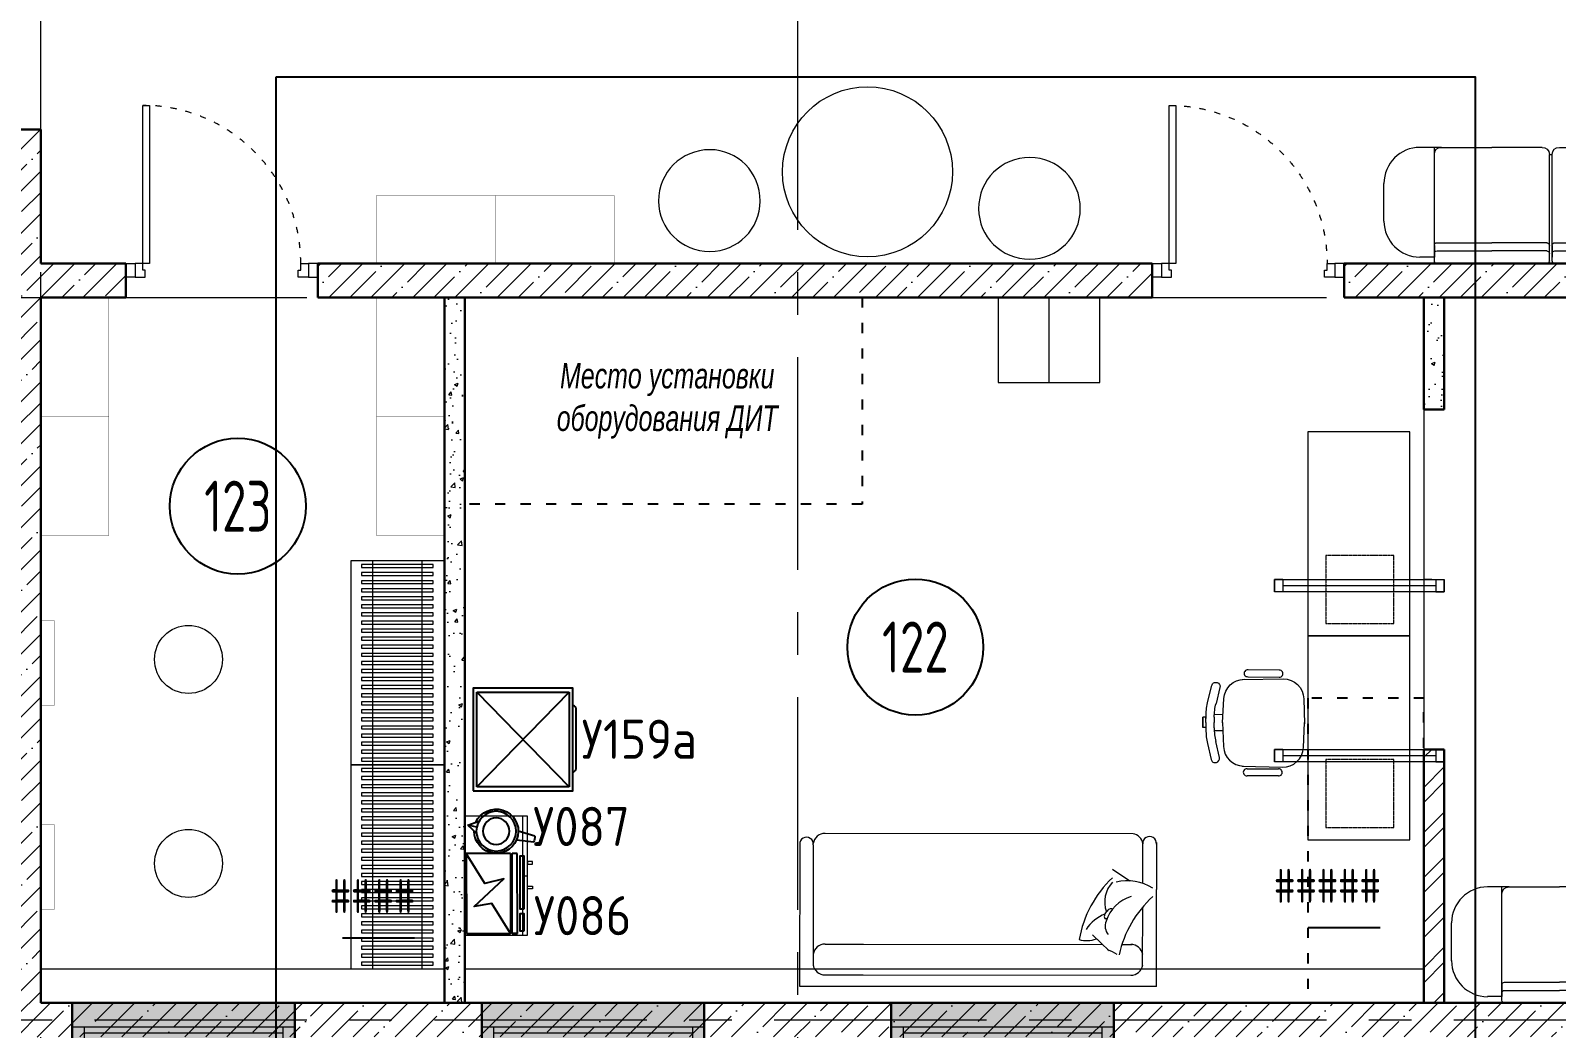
# Model space of a CAD drawing. Header units: millimetres. Extents: x -13407 to 8063098, y -2635 to 109271.
# Drawn here: x 21059 to 30040, y 11490 to 17360 of the extents above; entities that cross this region are included whole.
import ezdxf
from ezdxf.enums import TextEntityAlignment as Align

# ---------------------------------------------------------------- set-up
doc = ezdxf.new("R2010")
doc.units = ezdxf.units.MM
for name, pattern in [('ACAD_ISO03W100', [30, 12, -18]), ('CENTER', [2, 1.25, -0.25, 0.25, -0.25]), ('HIDDEN', [6, 4, -2])]:
    doc.linetypes.add(name, pattern=pattern)
doc.layers.get('Defpoints').update_dxf_attribs({"color": 6})
for name, color, linetype, lineweight in [('АР_Витраж', 4, 'Continuous', 15), ('АР_Двери', 5, 'Continuous', 18), ('АР_Маркер экспликации', 239, 'Continuous', 13), ('АР_Номер помещения', 1, 'Continuous', 25), ('АР_Окна БЛОК', 250, 'Continuous', 13), ('АР_Оси', 193, 'Continuous', 9), ('АР_Перегородки газоблок', 165, 'Continuous', 30), ('АР_Перегородки газоблок_Штрих', 165, 'Continuous', 5), ('АР_Перегородки_кирпич_Штрих', 244, 'Continuous', 5), ('АР_Подоконники', 163, 'Continuous', 9), ('АР_Помещения_площадь', 19, 'Continuous', 9), ('АР_Сущ Несущая стена', 202, 'Continuous', 30), ('АР_тонкая линия', 250, 'Continuous', 0), ('АР_Штриховка монолит', 250, 'Continuous', 9), ('ТХ_мебель передв', 250, 'Continuous', 13), ('ТХ_ОСНОВНОЙ', 103, 'Continuous', 25)]:
    doc.layers.add(name, color=color, linetype=linetype, lineweight=lineweight)
doc.layers.add('ТХ_обор_бытовое', color=14, linetype='Continuous')
doc.layers.add('ТХ_привязка ТХ', color=7, linetype='Continuous', true_color=0x163d5c)
doc.layers.get('АР_Маркер экспликации').off()
doc.styles.add('ISOCPEUR', font='isocpeur.ttf', dxfattribs={"width": 0.7})
doc.styles.add('ISOCPEUR_1', font='isocpeur.ttf', dxfattribs={"width": 0.9, "height": 250})
doc.styles.get("Standard").update_dxf_attribs({"font": 'arial.ttf'})
doc.styles.add('Standart Arial', font='arial.ttf', dxfattribs={"width": 0.7, "height": 250})
pattern_1 = [(50, (211803.85, -55205.68), (215.17805, -18.82564), [22.5, -247.5]), (355, (211803.85, -55205.68), (-41.6254, 225.65764), [18, -198]), (100.45144, (211821.79, -55207.25), (173.55265, 206.832), [19.12206, -210.34263]), (46.1842, (211803.85, -55145.68), (320.1724, -49.6558), [33.75, -371.25]), (96.63564, (211830.53, -55149.82), (280.3986, 292.2356), [28.6831, -315.51413]), (351.18416, (211803.85, -55145.68), (280.3986, 292.2356), [27, -297]), (21, (211833.85, -55160.68), (179.07212, -120.78567), [22.5, -247.5]), (326, (211833.85, -55160.68), (72.9946, 217.54501), [18, -198]), (71.45144, (211848.78, -55170.75), (252.06671, 96.75935), [19.12206, -210.34263]), (37.5, (211803.85, -55205.68), (3.647957, 99.868156), [0, -195.6, 0, -201, 0, -198.75]), (7.5, (211803.85, -55205.68), (78.92086, 118.323514), [0, -114.6, 0, -191.1, 0, -75.75]), (327.5, (211736.95, -55205.68), (160.14673, -6.76646), [0, -75, 0, -234, 0, -310.5]), (317.5, (211706.95, -55205.68), (174.95585, 30.03149), [0, -97.5, 0, -155.4, 0, -220.5])]

# ---------------------------------------------------------------- blocks, each defined once
blk = doc.blocks.new('*U342')
at = {"color": 253}
for points in [[(-55, -80), (-55, 0), (-115, 0), (-115, -40), (-100, -40), (-100, -80), (-55, -80)], [(0, 0), (0, -80), (-55, -80), (-55, 0), (0, 0)], [(-1130, 0), (-1130, -80), (-1075, -80), (-1075, 0), (-1130, 0)], [(-1075, -80), (-1075, 0), (-1015, 0), (-1015, -40), (-1030, -40), (-1030, -80), (-1075, -80)]]:
    blk.add_lwpolyline(points, dxfattribs=at)
blk.add_lwpolyline([(-100, -80), (-100, -1010), (-140, -1010), (-140, -80)], close=True, dxfattribs=at)
at = {"color": 253, "linetype": 'ACAD_ISO03W100', "ltscale": 3}
blk.add_arc((-100, -80), 930, 180, 270, dxfattribs=at)
blk = doc.blocks.new('*U343')
at = {"color": 253}
for points in [[(0, 0), (0, -80), (55, -80), (55, 0), (0, 0)], [(55, -80), (55, 0), (115, 0), (115, -40), (100, -40), (100, -80), (55, -80)], [(1075, -80), (1075, 0), (1015, 0), (1015, -40), (1030, -40), (1030, -80), (1075, -80)], [(1130, 0), (1130, -80), (1075, -80), (1075, 0), (1130, 0)]]:
    blk.add_lwpolyline(points, dxfattribs=at)
blk.add_lwpolyline([(100, -80), (100, -1010), (140, -1010), (140, -80)], close=True, dxfattribs=at)
at = {"color": 253, "linetype": 'ACAD_ISO03W100', "ltscale": 3}
blk.add_arc((100, -80), 930, 270, 0, dxfattribs=at)
blk = doc.blocks.new('*U375')
at = {"color": 253, "linetype": 'ByBlock'}
for p, q in [((0, 0), (0, -74)), ((50, 0), (0, 0)), ((0, -74), (0, 0)), ((1000, 0), (0, 0)), ((50, -74), (0, -74)), ((0, -74), (1000, -74)), ((50, 0), (50, -74)), ((950, 0), (50, 0)), ((50, -37), (950, -37)), ((50, -74), (950, -74)), ((950, 0), (1000, 0)), ((950, 0), (950, -74)), ((950, -74), (1000, -74)), ((1000, 0), (1000, -74)), ((1000, -74), (1000, 0))]:
    blk.add_line(p, q, dxfattribs=at)
blk = doc.blocks.new('*U376')
at = {"color": 253, "linetype": 'ByBlock'}
for p, q in [((0, 0), (0, -74)), ((50, 0), (0, 0)), ((0, -74), (0, 0)), ((1000, 0), (0, 0)), ((50, -74), (0, -74)), ((0, -74), (1000, -74)), ((50, 0), (50, -74)), ((950, 0), (50, 0)), ((50, -37), (950, -37)), ((50, -74), (950, -74)), ((950, 0), (1000, 0)), ((950, 0), (950, -74)), ((950, -74), (1000, -74)), ((1000, 0), (1000, -74)), ((1000, -74), (1000, 0))]:
    blk.add_line(p, q, dxfattribs=at)
blk = doc.blocks.new('*U409')
h = blk.add_hatch(color=253)
h.dxf.hatch_style = 1
h.paths.add_polyline_path([(-1310, -140), (0, -140), (0, 220), (-1310, 220)])
at = {"color": 253, "lineweight": 30}
for p, q in [((-1310, -140), (-1310, 220)), ((0, -140), (0, 220))]:
    blk.add_line(p, q, dxfattribs=at)
at = {"color": 253}
for p, q in [((0, 220), (-1310, 220)), ((-1310, 70), (0, 70)), ((-1310, 0), (0, 0)), ((-1240, 0), (-1240, 70)), ((-1240, 35), (-70, 35)), ((-70, 0), (-70, 70)), ((-1310, -140), (0, -140)), ((-1310, -140), (-1310, -140)), ((-1310, -140), (-1310, -140)), ((0, -140), (0, -140)), ((0, -140), (0, -140))]:
    blk.add_line(p, q, dxfattribs=at)
blk = doc.blocks.new('*U410')
h = blk.add_hatch(color=253)
h.dxf.hatch_style = 1
h.paths.add_polyline_path([(-1310, -140), (0, -140), (0, 220), (-1310, 220)])
at = {"color": 253, "lineweight": 30}
for p, q in [((-1310, -140), (-1310, 220)), ((0, -140), (0, 220))]:
    blk.add_line(p, q, dxfattribs=at)
at = {"color": 253}
for p, q in [((0, 220), (-1310, 220)), ((-1310, 70), (0, 70)), ((-1310, 0), (0, 0)), ((-1240, 0), (-1240, 70)), ((-1240, 35), (-70, 35)), ((-70, 0), (-70, 70)), ((-1310, -140), (0, -140)), ((-1310, -140), (-1310, -140)), ((-1310, -140), (-1310, -140)), ((0, -140), (0, -140)), ((0, -140), (0, -140))]:
    blk.add_line(p, q, dxfattribs=at)
blk = doc.blocks.new('*U411')
h = blk.add_hatch(color=253)
h.dxf.hatch_style = 1
h.paths.add_polyline_path([(-1310, -140), (0, -140), (0, 220), (-1310, 220)])
at = {"color": 253, "lineweight": 30}
for p, q in [((-1310, -140), (-1310, 220)), ((0, -140), (0, 220))]:
    blk.add_line(p, q, dxfattribs=at)
at = {"color": 253}
for p, q in [((0, 220), (-1310, 220)), ((-1310, 70), (0, 70)), ((-1310, 0), (0, 0)), ((-1240, 0), (-1240, 70)), ((-1240, 35), (-70, 35)), ((-70, 0), (-70, 70)), ((-1310, -140), (0, -140)), ((-1310, -140), (-1310, -140)), ((-1310, -140), (-1310, -140)), ((0, -140), (0, -140)), ((0, -140), (0, -140))]:
    blk.add_line(p, q, dxfattribs=at)
blk = doc.blocks.new('*U578')
at = {"layer": 'Defpoints', "color": 253}
blk.add_line((-18304.7, -3843.2), (-18727.1, -3843.2), dxfattribs=at)
at = {"layer": 'АР_Номер помещения', "color": 253}
blk.add_circle((-19343.6, -1303), 400, dxfattribs=at)
at = {"layer": 'Defpoints', "color": 253, "style": 'ISOCPEUR', "width": 0.7, "flags": 1}
blk.add_attdef('КАТЕГОРИЯ', (-499.2, -2092.2), '', height=250, dxfattribs=at)
at = {"layer": 'Defpoints', "color": 253, "style": 'ISOCPEUR', "width": 0.7}
blk.add_attdef('ПЛОЩАДЬ_ПОМЕЩЕНИЯ', text='', height=200, dxfattribs=at).set_placement((-18299.8, -3596.7), align=Align.MIDDLE_RIGHT)
at = {"layer": 'АР_Номер помещения', "color": 253, "style": 'ISOCPEUR', "width": 0.7}
blk.add_attdef('НОМЕР_ПОМЕЩЕНИЯ', text='', height=300, dxfattribs=at).set_placement((-19343.6, -1303), align=Align.MIDDLE_CENTER)
at = {"layer": 'АР_Помещения_площадь', "color": 253, "lineweight": 30, "width": 0.7, "flags": 104}
blk.add_attdef('ИМЯ_ПОМЕЩЕНИЯ', text='', height=100, dxfattribs=at).set_placement((157.6, 1217.1), align=Align.MIDDLE_CENTER)
blk = doc.blocks.new('*U579')
at = {"layer": 'Defpoints', "color": 253}
blk.add_line((-15099.2, -3783.2), (-15521.6, -3783.2), dxfattribs=at)
at = {"layer": 'АР_Номер помещения', "color": 253}
blk.add_circle((-17833.9, -2131.6), 400, dxfattribs=at)
at = {"layer": 'Defpoints', "color": 253, "style": 'ISOCPEUR', "width": 0.7, "flags": 1}
blk.add_attdef('КАТЕГОРИЯ', (-499.2, -2092.2), '', height=250, dxfattribs=at)
at = {"layer": 'Defpoints', "color": 253, "style": 'ISOCPEUR', "width": 0.7}
blk.add_attdef('ПЛОЩАДЬ_ПОМЕЩЕНИЯ', text='', height=200, dxfattribs=at).set_placement((-15094.3, -3536.7), align=Align.MIDDLE_RIGHT)
at = {"layer": 'АР_Номер помещения', "color": 253, "style": 'ISOCPEUR', "width": 0.7}
blk.add_attdef('НОМЕР_ПОМЕЩЕНИЯ', text='', height=300, dxfattribs=at).set_placement((-17833.9, -2131.6), align=Align.MIDDLE_CENTER)
at = {"layer": 'АР_Помещения_площадь', "color": 253, "lineweight": 30, "width": 0.7, "flags": 104}
blk.add_attdef('ИМЯ_ПОМЕЩЕНИЯ', text='', height=100, dxfattribs=at).set_placement((157.6, 1217.1), align=Align.MIDDLE_CENTER)
blk = doc.blocks.new('диван вход')
at = {"color": 253}
for points in [[(-391.8, 982.1), (-169.4, 982.1)], [(-603.5, 685.6), (-603.5, 770.3)], [(42.4, 643.2), (42.4, 770.3)], [(-640.6, 346.8), (-640.6, 669.7)], [(-624.7, 685.6), (0, 685.6)], [(-624.7, 685.6), (-582.4, 685.6)], [(-534.7, 685.6), (-603.5, 685.6)], [(-582.4, 685.6), (42.3, 685.6)], [(-566.5, 669.7), (-566.5, 346.8)], [(-518.8, 669.7), (-518.8, 346.8)], [(42.4, 643.2), (42.4, 346.8)], [(-640.6, 346.8), (-640.6, 23.8)], [(-566.5, 23.8), (-566.5, 346.8)], [(-518.8, 23.8), (-518.8, 346.8)], [(42.4, 50.3), (42.4, 346.8)], [(-624.7, 7.9), (-582.4, 7.9)], [(-624.7, 7.9), (0, 7.9)], [(0, 7.9), (0, -7.9)], [(-640.6, -346.8), (-640.6, -23.8)], [(-624.7, -7.9), (-582.4, -7.9)], [(-624.7, -7.9), (0, -7.9)], [(-534.7, -7.9), (-603.5, -7.9)], [(-566.5, -23.8), (-566.5, -346.8)], [(-518.8, -23.8), (-518.8, -346.8)], [(42.4, -50.3), (42.4, -346.8)], [(-640.6, -346.8), (-640.6, -669.7)], [(-566.5, -669.7), (-566.5, -346.8)], [(-518.8, -669.7), (-518.8, -346.8)], [(42.4, -643.2), (42.4, -346.8)], [(-624.7, -685.6), (0, -685.6)], [(-624.7, -685.6), (-582.4, -685.6)], [(-534.7, -685.6), (-603.5, -685.6)], [(-603.5, -685.6), (-603.5, -770.3)], [(-582.4, -685.6), (42.3, -685.6)], [(42.4, -643.2), (42.4, -770.3)], [(-391.8, -982.1), (-169.4, -982.1)]]:
    blk.add_lwpolyline(points, dxfattribs=at)
for centre, start, end in [((-391.2, 769.7), 90.15502, 179.8458), ((-170, 769.7), 0.1542, 89.84498), ((-391.2, -769.7), 180.15452, 269.84631), ((-170, -769.7), 270.15369, 359.84548)]:
    blk.add_arc(centre, 212.4, start, end, dxfattribs=at)
for points in [[(-640.6, 669.7), (-640.6, 680.3), (-635.3, 685.6), (-624.7, 685.6)], [(-582.4, 685.6), (-571.8, 685.6), (-566.5, 680.3), (-566.5, 669.7)], [(-534.7, 685.6), (-524.1, 685.6), (-518.8, 680.3), (-518.8, 669.7)], [(0, 685.6), (26.5, 685.6), (42.4, 669.7), (42.4, 643.2)], [(-624.7, 7.9), (-635.3, 7.9), (-640.6, 18.5), (-640.6, 23.8)], [(-566.5, 23.8), (-566.5, 18.5), (-571.8, 7.9), (-582.4, 7.9)], [(-518.8, 23.8), (-518.8, 18.5), (-524.1, 7.9), (-534.7, 7.9)], [(42.4, 50.3), (42.4, 29.1), (26.5, 7.9), (0, 7.9)], [(-640.6, -23.8), (-640.6, -13.2), (-635.3, -7.9), (-624.7, -7.9)], [(-582.4, -7.9), (-571.8, -7.9), (-566.5, -13.2), (-566.5, -23.8)], [(-534.7, -7.9), (-524.1, -7.9), (-518.8, -13.2), (-518.8, -23.8)], [(0, -7.9), (26.5, -7.9), (42.4, -23.8), (42.4, -50.3)], [(-624.7, -685.6), (-635.3, -685.6), (-640.6, -680.3), (-640.6, -669.7)], [(-566.5, -669.7), (-566.5, -680.3), (-571.8, -685.6), (-582.4, -685.6)], [(-518.8, -669.7), (-518.8, -680.3), (-524.1, -685.6), (-534.7, -685.6)], [(42.4, -643.2), (42.4, -669.7), (26.5, -685.6), (0, -685.6)]]:
    blk.add_open_spline(points, degree=3, dxfattribs=at)
blk = doc.blocks.new('100')
at = {"color": 253, "ltscale": 100}
for p, q in [((67.2, 609.1), (67.2, -590.9)), ((357.6, 609.1), (357.6, -590.9)), ((487.2, -590.9), (-62.8, -590.9))]:
    blk.add_line(p, q, dxfattribs=at)
for points in [[(-62.8, 609.1), (487.2, 609.1), (487.2, -590.9), (-62.8, -590.9)], [(0, 587.5), (422.3, 587.5), (422.3, 570), (0, 570)], [(0, 540), (422.3, 540), (422.3, 522.5), (0, 522.5)], [(0, 492.5), (422.3, 492.5), (422.3, 475), (0, 475)], [(0, 445), (422.3, 445), (422.3, 427.5), (0, 427.5)], [(0, 397.5), (422.3, 397.5), (422.3, 380), (0, 380)], [(0, 350), (422.3, 350), (422.3, 332.5), (0, 332.5)], [(0, 302.5), (422.3, 302.5), (422.3, 285), (0, 285)], [(0, 255), (422.3, 255), (422.3, 237.5), (0, 237.5)], [(0, 207.5), (422.3, 207.5), (422.3, 190), (0, 190)], [(0, 160), (422.3, 160), (422.3, 142.5), (0, 142.5)], [(0, 112.5), (422.3, 112.5), (422.3, 95), (0, 95)], [(0, 65), (422.3, 65), (422.3, 47.5), (0, 47.5)], [(0, 17.5), (422.3, 17.5), (422.3, 0), (0, 0)], [(0, -30), (422.3, -30), (422.3, -47.5), (0, -47.5)], [(0, -77.5), (422.3, -77.5), (422.3, -95), (0, -95)], [(0, -125), (422.3, -125), (422.3, -142.5), (0, -142.5)], [(0, -172.5), (422.3, -172.5), (422.3, -190), (0, -190)], [(0, -220), (422.3, -220), (422.3, -237.5), (0, -237.5)], [(0, -267.5), (422.3, -267.5), (422.3, -285), (0, -285)], [(0, -315), (422.3, -315), (422.3, -332.5), (0, -332.5)], [(0, -362.5), (422.3, -362.5), (422.3, -380), (0, -380)], [(0, -410), (422.3, -410), (422.3, -427.5), (0, -427.5)], [(0, -457.5), (422.3, -457.5), (422.3, -475), (0, -475)], [(0, -505), (422.3, -505), (422.3, -522.5), (0, -522.5)], [(0, -552.5), (422.3, -552.5), (422.3, -570), (0, -570)]]:
    blk.add_lwpolyline(points, close=True, dxfattribs=at)
blk = doc.blocks.new('У098')
at = {"layer": 'ТХ_мебель передв', "color": 253, "const_width": 2, "elevation": -0.6}
blk.add_lwpolyline([(-190279.1, 63249.3), (-190200, 63249.3), (-190200, 63749.3), (-190279.1, 63749.3)], close=True, dxfattribs=at)
blk = doc.blocks.new('У101')
at = {"layer": 'ТХ_мебель передв', "color": 253, "const_width": 2}
blk.add_lwpolyline([(341447.9, -227857.8), (342147.9, -227857.8), (342147.9, -228257.8), (341447.9, -228257.8)], close=True, dxfattribs=at)
blk = doc.blocks.new('тумба с распашными дв 700х370')
at = {"color": 253, "extrusion": (-6.19742e-05, 0.000470712, 1)}
blk.add_line((8355.9, 20084.4, -0.6), (8355.8, 19384.4, -0.7), dxfattribs=at)
at = {"color": 253}
blk.add_line((8355.8, 19735.4, -0.7), (8327.9, 19734.4, -0.7), dxfattribs=at)
blk.add_lwpolyline([(8327.9, 19384.4), (8697.9, 19384.4), (8697.9, 20084.4), (8327.9, 20084.4)], close=True, dxfattribs=at)
at = {"color": 253, "extrusion": (-6.19742e-05, 0.000470712, 1), "elevation": 8.6}
for points in [[(8327.9, 19812.2), (8327.9, 19795.6), (8299.7, 19795.6), (8299.7, 19812.2)], [(8327.9, 19650.1), (8327.9, 19666.6), (8299.7, 19666.6), (8299.7, 19650.1)]]:
    blk.add_lwpolyline(points, close=True, dxfattribs=at)
blk = doc.blocks.new('чайник')
at = {"color": 253, "ltscale": 20}
for p, q in [((-52.8, 223.9), (-45.3, 121.9)), ((-17.1, 229.4), (6.5, 129.8)), ((25.9, -168), (-18.6, -115.5)), ((17.8, -115.6), (25.9, -168)), ((25.9, -168), (52.5, -104.5))]:
    blk.add_line(p, q, dxfattribs=at)
for radius in [117, 78]:
    blk.add_circle((0, 0), radius, dxfattribs=at)
for radius, start, end in [(230, 94.25874, 103.26151), (130, 290.3798, 267.14045)]:
    blk.add_arc((0, 0), radius, start, end, dxfattribs=at)
blk = doc.blocks.new('микроволн')
at = {"color": 253}
for p, q in [((0, 270), (0, 300)), ((0, 300), (470, 300)), ((0, 300), (0, 270)), ((0, 270), (470, 270)), ((470, 300), (470, 270)), ((0, 0), (0, 260)), ((470, 260), (0, 260)), ((470, 260), (470, 0)), ((470, 0), (0, 0))]:
    blk.add_line(p, q, dxfattribs=at)
for points in [[(15, 340), (115, 340), (115, 315), (15, 315)], [(145, 340), (455, 340), (455, 315), (145, 315)]]:
    blk.add_lwpolyline(points, close=True, dxfattribs=at)
blk.add_lwpolyline([(0, 260), (176.4, 149.3), (158.2, 46.9), (321.5, 221.8), (295.2, 109.7), (470, 0)], dxfattribs=at)
for centre, start, end in [((0, 265), 270, 90), ((470, 265), 90, 270)]:
    blk.add_arc(centre, 5, start, end, dxfattribs=at)
blk = doc.blocks.new('хол бытовой 600х600')
at = {"color": 253, "ltscale": 100}
for p, q in [((-9468.8, -146985.2), (-8912.4, -146985.2)), ((-9468.8, -147526.8), (-9468.8, -146985.2)), ((-9468.8, -146985.2), (-8912.4, -147526.8)), ((-8912.4, -146985.2), (-8912.4, -147526.8)), ((-8912.4, -147526.8), (-9468.8, -147526.8))]:
    blk.add_line(p, q, dxfattribs=at)
at = {"color": 253}
for p, q in [((-8912.4, -146985.2), (-9468.8, -147526.8)), ((-9005, -147566.3), (-9367.6, -147566.3))]:
    blk.add_line(p, q, dxfattribs=at)
blk.add_lwpolyline([(-9492.1, -146963.3), (-9492.1, -147548.7), (-8889.1, -147548.7), (-8889.1, -146963.3)], close=True, dxfattribs=at)
for centre, start, end in [((-9363.3, -147548.6), 180.31248, 256.36669), ((-9009.3, -147548.6), 283.63331, 359.68752)]:
    blk.add_arc(centre, 18.2, start, end, dxfattribs=at)
blk = doc.blocks.new('М-60')
at = {"color": 253, "extrusion": (-6.19742e-05, 0.000470712, 1)}
for p, q in [((7035049.2, 1186548.9, -0.1), (7035050.6, 1186548.5, -0.1)), ((7035202.1, 1186569.5, -0.1), (7035439, 1186576.2, -0.1)), ((7035415.4, 1186627.5, -0.2), (7035231.8, 1186626.6, -0.2)), ((7035232, 1186585.7, -0.1), (7035415.6, 1186586.5, -0.1)), ((7034998.3, 1186437.9, -0.1), (7035019.7, 1186530.9, -0.1)), ((7035068.3, 1186519.6, -0.1), (7035046.7, 1186425.8, -0.1)), ((7035085.8, 1186312.9, 0), (7035092.5, 1186454.7, -0.1)), ((7035563.1, 1186460.5, -0.1), (7035569.8, 1186312.9, 0)), ((7034971.3, 1186282.6, 0), (7034970.4, 1186343.1, -0.1)), ((7034989, 1186343.1, -0.1), (7034970.8, 1186343.1, -0.1)), ((7034970.8, 1186343.1, -0.1), (7034970.8, 1186282.6, 0)), ((7034989.4, 1186282.9, 0), (7034971.3, 1186282.6, 0)), ((7034989, 1186312.9, 0), (7034989, 1186356.2, -0.1)), ((7034989, 1186312.9, 0), (7034989, 1186343.1, -0.1)), ((7034989, 1186313.2, 0), (7034989.4, 1186282.9, 0)), ((7034989, 1186313.2, 0), (7034989.6, 1186269.8, 0)), ((7035037.4, 1186344.1, 0), (7035037.4, 1186312.9, 0)), ((7035037.8, 1186282.6, 0), (7035037.4, 1186313.9, 0)), ((7035037.8, 1186361.3, -0.1), (7035088.1, 1186361.3, -0.1)), ((7035085.7, 1186314.6, 0), (7035094.7, 1186172.9, 0)), ((7035565.2, 1186174.3, 0.1), (7035569.7, 1186322, 0)), ((7035000.2, 1186188.3, 0), (7035023, 1186095.7, 0.1)), ((7035038.5, 1186265.5, 0), (7035088.8, 1186266.3, 0)), ((7035071.5, 1186107.6, 0.1), (7035048.4, 1186201.2, 0)), ((7035052.8, 1186078.1, 0.1), (7035054.2, 1186078.5, 0.1)), ((7035206, 1186059.9, 0.1), (7035442.9, 1186056.7, 0.1)), ((7035236.1, 1186044.1, 0.1), (7035419.7, 1186046, 0.1)), ((7035420.2, 1186005.1, 0.1), (7035236.6, 1186003.1, 0.1))]:
    blk.add_line(p, q, dxfattribs=at)
for centre, start, end in [((7035230, 1186606.2, 122.4), 84.99867, 275.52472), ((7035417.4, 1186607.1, 122.4), 264.99867, 95.52472), ((7035234.4, 1186023.7, 122.4), 85.34791, 275.87397), ((7035421.8, 1186025.7, 122.4), 265.34791, 95.87397)]:
    blk.add_arc(centre, 20.6, start, end, dxfattribs=at)
at = {"color": 253, "extrusion": (6.19742e-05, -0.000470712, -1)}
for centre, major_axis, start_param, end_param in [((7035043.3, 1186525.4, -0.1), (15.6, 18.5, 0), 4.240369, 5.829345), ((7035044.7, 1186525.1, -0.1), (15.6, 18.5, 0), -0.45384, 1.098777), ((7035213.4, 1186449, -0.1), (77.8, 92.6, 0), 4.061153, 5.558057), ((7035442.2, 1186455, -0.1), (77.8, 92.6, 0), -0.725128, 0.826554), ((7035352, 1186356.2, 0), (-277.9, 233.5, -0.1), 5.584367, 5.811166), ((7035400.4, 1186344.1, 0), (233.5, 277.9, -0.1), 4.01357, 4.240369)]:
    blk.add_ellipse(centre, major_axis=major_axis, ratio=1, start_param=start_param, end_param=end_param, dxfattribs=at)
at = {"color": 253, "extrusion": (-6.19742e-05, 0.000470712, 1)}
for centre, major_axis, start_param, end_param in [((7035400.8, 1186288.2, 0), (237.7, -274.3, 0.1), 4.01357, 4.240369), ((7035352.6, 1186275.3, 0), (-274.3, -237.7, 0.1), 5.584367, 5.811166), ((7035046.5, 1186101.5, 0.1), (15.8, -18.3, 0), 4.240369, 5.829345), ((7035048, 1186101.8, 0.1), (15.8, -18.3, 0), -0.45384, 1.098777), ((7035215.4, 1186180.5, 0), (79.2, -91.4, 0), 4.061153, 5.558057), ((7035444.3, 1186178, 0.1), (79.2, -91.4, 0), -0.725128, 0.826554)]:
    blk.add_ellipse(centre, major_axis=major_axis, ratio=1, start_param=start_param, end_param=end_param, dxfattribs=at)
blk = doc.blocks.new('стол с тумбой 1200х600')
at = {"color": 253}
blk.add_lwpolyline([(-19012.2, 19801.1), (-19012.2, 21001.1), (-19612.2, 21001.1), (-19612.2, 19801.1)], close=True, dxfattribs=at)
at = {"color": 253, "linetype": 'HIDDEN', "ltscale": 0.1}
blk.add_lwpolyline([(-19505.4, 19874.7), (-19105.4, 19874.7), (-19105.4, 20274.7), (-19505.4, 20274.7)], close=True, dxfattribs=at)
blk = doc.blocks.new('шкаф 600х500')
at = {"color": 253, "linetype": 'ByBlock'}
blk.add_line((861813.8, -547842.5), (861813.8, -548342.5), dxfattribs=at)
blk.add_lwpolyline([(861513.8, -548342.5), (862113.8, -548342.5), (862113.8, -547842.5), (861513.8, -547842.5)], close=True, dxfattribs=at)
blk = doc.blocks.new('диван')
at = {"color": 253}
for p, q in [((1962.4, 898), (150.9, 899.8)), ((2099.7, -1.4), (0, 0))]:
    blk.add_line(p, q, dxfattribs=at)
at = {"color": 253, "ltscale": 60}
for p, q in [((0.8, 839.5), (0, 0.9)), ((80.6, 832.3), (79.9, 120.9)), ((2019.8, 609), (2019.8, 839.6)), ((2099.7, 846.1), (2100.3, 570.7)), ((1841.7, 689), (1943.2, 620.9)), ((2099.7, -1.4), (2100.3, 570.7)), ((2018.3, 120.1), (2019.3, 466.2)), ((1723.6, 302.9), (1821.9, 209.9)), ((150.3, 248.7), (375.4, 248.2)), ((375.4, 248.2), (1783.2, 246.6)), ((1896.2, 247), (1957.1, 246.5)), ((150.1, 67.6), (375.2, 67.1)), ((375.2, 67.1), (1949, 65.6))]:
    blk.add_line(p, q, dxfattribs=at)
at = {"color": 253}
blk.add_lwpolyline([(150.9, 899.8), (147.8, 899.8)], dxfattribs=at)
at = {"color": 253, "ltscale": 60}
for centre, radius, start, end in [((149.3, 830.4), 69.4, 88.74816, 172.16231), ((40.8, 837.2), 40.1, 352.94552, 183.93743), ((1951.1, 829.6), 69.4, 7.69635, 80.61892), ((2059.9, 841.6), 40.1, 352.94552, 183.93743), ((2291.9, 161.5), 656.3, 133.31011, 170.02813), ((1965.2, 496.7), 169.4, 136.54251, 199.91441), ((1929.5, 342.3), 279, 57.64823, 103.77254), ((2011.6, 318.9), 217.1, 105.98639, 162.89491), ((1842.8, 415.2), 43.2, 115.93658, 130.69071), ((1834.8, 431.7), 24.9, 92.19168, 115.93658), ((1834.2, 447.5), 9.04, 52.28349, 92.19168), ((1834.2, 447.5), 9.04, 40.09206, 52.28349), ((2520.8, 42.9), 656.3, 132.33558, 167.43212), ((1885.6, 204.3), 238.2, 111.7192, 146.69466), ((1818.3, 410.4), 24.9, 168.6304, 192.3753), ((1836.2, 406.8), 43.2, 153.87627, 168.6304), ((1802.8, 407), 9.04, 192.3753, 232.28349), ((1802.8, 407), 9.04, 232.28349, 272.19168), ((1860.1, 395), 69.8, 142.28349, 153.87627), ((1879.7, 353.5), 81.1, 158.84992, 217.37899), ((1802.2, 422.8), 24.9, 272.19168, 287.83912), ((1860.1, 395), 69.8, 130.69071, 142.28349), ((1689.4, 431.6), 162.4, 254.31345, 290.68829), ((148.8, 179.3), 69.4, 88.74816, 172.16231), ((1716.6, -47.3), 279, 56.94109, 69.93675), ((1950.5, 177.4), 69.4, 7.69635, 91.1105), ((148.7, 137), 69.4, 187.69635, 271.1105), ((1950.5, 135), 69.4, 268.74816, 352.16231)]:
    blk.add_arc(centre, radius, start, end, dxfattribs=at)
blk = doc.blocks.new('У014')
at = {"layer": 'ТХ_мебель передв', "color": 253}
blk.add_circle((-169652.2, 43208.2, -0.6), 500, dxfattribs=at)
blk = doc.blocks.new('У012')
at = {"layer": 'ТХ_мебель передв', "color": 253}
blk.add_open_spline([(-181454, 44963.5, -0.6), (-181454, 44799.5, -0.6), (-181586.3, 44667.2, -0.6), (-181750.4, 44667.2, -0.6), (-181919.7, 44667.2, -0.6), (-182052, 44799.5, -0.6), (-182052, 44963.5, -0.6), (-182052, 45132.9, -0.6), (-181919.7, 45265.2, -0.6), (-181750.4, 45265.2, -0.6), (-181586.3, 45265.2, -0.6), (-181454, 45132.9, -0.6), (-181454, 44963.5, -0.6)], degree=3, knots=[0, 0, 0, 0, 1, 1, 1, 2, 2, 2, 3, 3, 3, 4, 4, 4, 4], dxfattribs=at)

msp = doc.modelspace()

# ---------------------------------------------------------------- hatches: boundary and pattern name
at = {"layer": 'АР_Перегородки газоблок_Штрих', "ltscale": 100}
h = msp.add_hatch(dxfattribs=at)
h.set_pattern_fill('AR-CONC', color=253, scale=30)
h.set_pattern_definition(pattern_1)
h.paths.add_polyline_path([(23495, 15790), (23495, 11640), (23615, 11640), (23615, 15790)])
h = msp.add_hatch(dxfattribs=at)
h.set_pattern_fill('AR-CONC', color=253, scale=30)
h.set_pattern_definition(pattern_1)
h.paths.add_polyline_path([(29260, 15790), (29259.8, 15131.7), (29379.8, 15131.7), (29380, 15790)])
at = {"layer": 'АР_Перегородки_кирпич_Штрих', "ltscale": 100}
h = msp.add_hatch(dxfattribs=at)
h.set_pattern_fill('ANSI32', color=253, scale=500)
h.set_pattern_definition([(45, (-933209.43, 85112.83), (-132.58252, 132.58252), []), (45, (-933121.04, 85112.83), (-132.58252, 132.58252), [])])
h.paths.add_polyline_path([(29260.1, 13131.5), (29260, 11640), (29380, 11640), (29380.1, 13131.5)])
at = {"layer": 'АР_Штриховка монолит', "ltscale": 100}
h = msp.add_hatch(dxfattribs=at)
h.set_pattern_fill('ANSI35', color=253, scale=700)
h.set_pattern_definition([(45, (-951587.81, 109999.9), (-123.743687, 123.743687), []), (45, (-951464.07, 109999.9), (-123.743687, 123.743687), [218.75, -43.75, 0, -43.75])])
h.paths.add_polyline_path([(21120, 11440), (32135, 11440), (32135, 11640), (21120, 11640), (21120, 15790), (21620, 15790), (21620, 15990), (21120, 15990), (21120, 16777.5), (20920, 16777.5), (20920, 6450), (20920, 6250), (21120, 6250)])
h = msp.add_hatch(dxfattribs=at)
h.set_pattern_fill('ANSI35', color=253, scale=700)
h.set_pattern_definition([(45, (-951482.81, 114349.9), (-123.743687, 123.743687), []), (45, (-951359.07, 114349.9), (-123.743687, 123.743687), [218.75, -43.75, 0, -43.75])])
h.paths.add_polyline_path([(27660, 15990), (22750, 15990), (22750, 15790), (27660, 15790)])
h = msp.add_hatch(dxfattribs=at)
h.set_pattern_fill('ANSI35', color=253, scale=700)
h.set_pattern_definition([(45, (-945442.79, 114349.9), (-123.743687, 123.743687), []), (45, (-945319.05, 114349.9), (-123.743687, 123.743687), [218.75, -43.75, 0, -43.75])])
h.paths.add_polyline_path([(31817, 15990), (28790, 15990), (28790, 15790), (31817, 15790)])

# ---------------------------------------------------------------- linework, layer by layer
at = {"layer": 'Defpoints', "color": 253, "ltscale": 100}
msp.add_lwpolyline([(22504.4, 17087.3), (29562.4, 17087.3), (29562.4, 9738.3), (22504.4, 9738.3)], close=True, dxfattribs=at)
at = {"layer": 'АР_Оси', "color": 253, "linetype": 'CENTER', "ltscale": 1000}
for p, q in [((21120, -1811.3), (21120, 32496.2)), ((25575, -1811.3), (25575, 32496.2)), ((-12563.8, 15790), (71033.4, 15790)), ((-12563.8, 11540), (71033.4, 11540))]:
    msp.add_line(p, q, dxfattribs=at)
at = {"layer": 'АР_Перегородки газоблок', "color": 253, "ltscale": 100}
for points in [[(23495, 11640), (23495, 15790)], [(23615, 15790), (23615, 11640)], [(29260, 15131.5), (29260, 15790)], [(29380, 15790), (29380, 15131.5)], [(29380, 15131.5), (29260, 15131.5)], [(29260, 11640), (29260, 13131.5)], [(29260, 13131.5), (29380, 13131.5)], [(29380, 13131.5), (29380, 11640)]]:
    msp.add_lwpolyline(points, dxfattribs=at)
at = {"layer": 'АР_Подоконники', "color": 253, "ltscale": 100}
for p, q in [((21120, 11840), (23495, 11840)), ((23615, 11840), (29260, 11840))]:
    msp.add_line(p, q, dxfattribs=at)
at = {"layer": 'АР_Сущ Несущая стена', "color": 253, "ltscale": 100}
for p, q in [((20920, 16777.5), (21120, 16777.5)), ((21120, 16777.5), (21120, 15990)), ((21120, 15990), (21620, 15990)), ((21620, 15990), (21620, 15790)), ((22750, 15990), (27660, 15990)), ((22750, 15990), (22750, 15790)), ((27660, 15990), (27660, 15790)), ((28790, 15990), (31817, 15990)), ((28790, 15990), (28790, 15790)), ((21120, 15790), (21120, 11640)), ((21120, 15790), (21620, 15790)), ((22750, 15790), (27660, 15790)), ((28790, 15790), (31817, 15790)), ((21120, 11640), (32137.4, 11640))]:
    msp.add_line(p, q, dxfattribs=at)
at = {"layer": 'АР_тонкая линия', "color": 253, "ltscale": 100}
for points in [[(29260, 15131.5), (29260, 13131.5)], [(29306.1, 14131.5), (29260, 14131.5)]]:
    msp.add_lwpolyline(points, dxfattribs=at)
at = {"layer": 'ТХ_мебель передв', "color": 253}
for centre in [(21989.2, 13660.7), (21989.2, 12460.7)]:
    msp.add_circle(centre, 200, dxfattribs=at)
at = {"layer": 'ТХ_привязка ТХ', "color": 253, "linetype": 'ACAD_ISO03W100', "ltscale": 5, "transparency": 33554636}
for points in [[(23615, 15790), (25953.5, 15790), (25953.5, 14574.6), (23615, 14574.6)], [(29260, 13432.8), (28576.8, 13432.8), (28576.8, 11640), (29260, 11640)]]:
    msp.add_lwpolyline(points, close=True, dxfattribs=at)

# ---------------------------------------------------------------- block references
at = {"layer": 'АР_Витраж', "color": 253, "xscale": -1}
for name, p in [('*U375', (29380, 14131.5)), ('*U376', (29380.1, 13131.5))]:
    msp.add_blockref(name, p, dxfattribs=at)
at = {"layer": 'АР_Двери', "color": 253, "rotation": 180}
msp.add_blockref('*U342', (21620, 15910), dxfattribs=at)
at = {"layer": 'АР_Двери', "color": 253, "xscale": -1, "rotation": 180}
msp.add_blockref('*U343', (27660, 15910), dxfattribs=at)
at = {"layer": 'АР_Маркер экспликации', "color": 253}
ref = msp.add_blockref('*U578', (41623.3, 15865.2), dxfattribs=at)
ref.add_attrib('НОМЕР_ПОМЕЩЕНИЯ', '123', dxfattribs={"layer": 'АР_Номер помещения', "color": 253, "height": 300, "style": 'ISOCPEUR', "width": 0.7}).set_placement((22279.7, 14562.2), align=Align.MIDDLE_CENTER)
ref.add_attrib('ПЛОЩАДЬ_ПОМЕЩЕНИЯ', '####', dxfattribs={"layer": 'Defpoints', "color": 253, "height": 200, "style": 'ISOCPEUR', "width": 0.7}).set_placement((23323.5, 12268.5), align=Align.MIDDLE_RIGHT)
ref = msp.add_blockref('*U579', (44101, 15865.2), dxfattribs=at)
ref.add_attrib('НОМЕР_ПОМЕЩЕНИЯ', '122', dxfattribs={"layer": 'АР_Номер помещения', "color": 253, "height": 300, "style": 'ISOCPEUR', "width": 0.7}).set_placement((26267.1, 13733.6), align=Align.MIDDLE_CENTER)
ref.add_attrib('ПЛОЩАДЬ_ПОМЕЩЕНИЯ', '#####', dxfattribs={"layer": 'Defpoints', "color": 253, "height": 200, "style": 'ISOCPEUR', "width": 0.7}).set_placement((29006.6, 12328.5), align=Align.MIDDLE_RIGHT)
at = {"layer": 'АР_Окна БЛОК', "color": 253, "xscale": -1, "rotation": 180}
for name, p in [('*U409', (22615, 11500)), ('*U410', (25025, 11500)), ('*U411', (27435, 11500))]:
    msp.add_blockref(name, p, dxfattribs=at)
at = {"layer": 'ТХ_мебель передв', "color": 253}
for name, p in [('У014', (195637.6, -26678.9, 0.6)), ('У012', (206808.1, -28606.2, 0.6)), ('У012', (208691.6, -28651.6, 0.6)), ('стол с тумбой 1200х600', (48189, -6002.2)), ('У098', (211399.1, -49859.3, 0.6)), ('стол с тумбой 1200х600', (48189, -7202.2)), ('У098', (211399.1, -51059.3, 0.6)), ('диван', (25585.6, 11737.7))]:
    msp.add_blockref(name, p, dxfattribs=at)
for name, p, rotation in [('диван вход', (30007.2, 16630.6), 90), ('шкаф 600х500', (888867.4, -532552.6), 180), ('М-60', (-7024989.2, -1060988.5, 0), 359.0887326624887), ('тумба с распашными дв 700х370', (32313, 32122.9), 180), ('диван вход', (30404.6, 12280.6), 90)]:
    msp.add_blockref(name, p, dxfattribs=dict(at, rotation=rotation))
at = {"layer": 'ТХ_мебель передв', "color": 253, "xscale": -1, "rotation": 180}
for p in [(23007.8, 13649.1), (23007.8, 12449.1)]:
    msp.add_blockref('100', p, dxfattribs=at)
at = {"layer": 'ТХ_обор_бытовое', "color": 253, "rotation": 90}
msp.add_blockref('хол бытовой 600х600', (-123298.1, 22380.7), dxfattribs=at)
at = {"layer": 'ТХ_обор_бытовое', "color": 253, "xscale": -1}
for name, p, rotation in [('чайник', (23800.2, 12650.6, -0.7), 266.7083281456108), ('микроволн', (23624.6, 12048.3, -2), 270.0869646366538)]:
    msp.add_blockref(name, p, dxfattribs=dict(at, rotation=rotation))
at = {"layer": 'ТХ_ОСНОВНОЙ', "color": 253}
for p in [(-318352.9, 244247.8), (-317652.9, 244247.8)]:
    msp.add_blockref('У101', p, dxfattribs=at)
at = {"layer": 'ТХ_ОСНОВНОЙ', "color": 253, "rotation": 90}
for p in [(-206737.8, -326358), (-204762.8, -326358), (-206737.8, -327058), (-204762.8, -327058)]:
    msp.add_blockref('У101', p, dxfattribs=at)

# ---------------------------------------------------------------- texts
at = {"layer": 'Defpoints', "color": 253, "style": 'ISOCPEUR_1', "width": 0.9}
for s, p in [('У159а', (24302.5, 13076.4)), ('У087', (24016.6, 12563.2)), ('У086', (24021.3, 12038.6))]:
    msp.add_text(s, height=230, dxfattribs=at).set_placement(p)
at = {"layer": 'ТХ_привязка ТХ', "color": 253, "insert": (24806.9, 15182.3), "char_height": 150, "attachment_point": 5, "style": 'Standart Arial'}
msp.add_mtext_dynamic_manual_height_columns('\\pxqc;{\\fArial|b0|i1|c204|p34;Место установки оборудования ДИТ}', width=1328.346, gutter_width=1250, heights=[0], dxfattribs=at)

doc.saveas('drawing.dxf')
